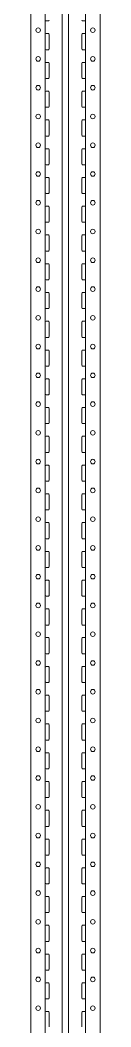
# Model space of a CAD drawing. Header units: millimetres. Extents: x -2347 to 642, y 366 to 7366.
# Drawn here: x 393 to 513, y 2116 to 3866 of the extents above; entities that cross this region are included whole.
import ezdxf

# ---------------------------------------------------------------- set-up
doc = ezdxf.new("R2010")
doc.units = ezdxf.units.MM
doc.layers.add('Рамы', color=7, linetype='Continuous', true_color=0x154889)

# ---------------------------------------------------------------- blocks, each defined once
blk = doc.blocks.new('*U9')
at = {"lineweight": 13, "ltscale": 100}
for p, q in [((-60, 0), (-60, 7000)), ((-35, 0), (-35, 7000)), ((-5.5, 7000), (-5.5, 0)), ((5, 7000), (5, 0)), ((35, 0), (35, 7000)), ((60, 0), (60, 7000))]:
    blk.add_line(p, q, dxfattribs=at)
at = {"lineweight": 13}
for p, q in [((-29.7, 3498.2), (-33.5, 3498.2)), ((29.8, 3498.2), (33.5, 3498.2)), ((-29.7, 3476.2), (-33.5, 3476.2)), ((-28.3, 3450), (-28.3, 3474.7)), ((28.3, 3450), (28.3, 3474.6)), ((33.5, 3476.2), (29.8, 3476.2)), ((-29.7, 3448.2), (-33.5, 3448.2)), ((-28.3, 3449.7), (-28.3, 3450)), ((28.3, 3449.7), (28.3, 3450)), ((29.8, 3448.2), (33.5, 3448.2)), ((-29.7, 3426.2), (-33.5, 3426.2)), ((-28.3, 3400), (-28.3, 3424.7)), ((28.3, 3400), (28.3, 3424.6)), ((33.5, 3426.2), (29.8, 3426.2)), ((-29.7, 3398.2), (-33.5, 3398.2)), ((-28.3, 3399.7), (-28.3, 3400)), ((28.3, 3399.7), (28.3, 3400)), ((29.8, 3398.2), (33.5, 3398.2)), ((-29.7, 3376.2), (-33.5, 3376.2)), ((-28.3, 3350), (-28.3, 3374.7)), ((28.3, 3350), (28.3, 3374.6)), ((33.5, 3376.2), (29.8, 3376.2)), ((-29.7, 3348.2), (-33.5, 3348.2)), ((-28.3, 3349.7), (-28.3, 3350)), ((28.3, 3349.7), (28.3, 3350)), ((29.8, 3348.2), (33.5, 3348.2)), ((-29.7, 3326.2), (-33.5, 3326.2)), ((33.5, 3326.2), (29.8, 3326.2)), ((-28.3, 3300), (-28.3, 3324.7)), ((28.3, 3300), (28.3, 3324.6)), ((-29.7, 3298.2), (-33.5, 3298.2)), ((-28.3, 3299.7), (-28.3, 3300)), ((28.3, 3299.7), (28.3, 3300)), ((29.8, 3298.2), (33.5, 3298.2)), ((-29.7, 3276.2), (-33.5, 3276.2)), ((-28.3, 3250), (-28.3, 3274.7)), ((28.3, 3250), (28.3, 3274.6)), ((33.5, 3276.2), (29.8, 3276.2)), ((-29.7, 3248.2), (-33.5, 3248.2)), ((-28.3, 3249.7), (-28.3, 3250)), ((28.3, 3249.7), (28.3, 3250)), ((29.8, 3248.2), (33.5, 3248.2)), ((-29.7, 3226.2), (-33.5, 3226.2)), ((-28.3, 3200), (-28.3, 3224.7)), ((28.3, 3200), (28.3, 3224.6)), ((33.5, 3226.2), (29.8, 3226.2)), ((-29.7, 3198.2), (-33.5, 3198.2)), ((-28.3, 3199.7), (-28.3, 3200)), ((28.3, 3199.7), (28.3, 3200)), ((29.8, 3198.2), (33.5, 3198.2)), ((-29.7, 3176.2), (-33.5, 3176.2)), ((-28.3, 3150), (-28.3, 3174.7)), ((28.3, 3150), (28.3, 3174.6)), ((33.5, 3176.2), (29.8, 3176.2)), ((-28.3, 3149.7), (-28.3, 3150)), ((28.3, 3149.7), (28.3, 3150)), ((-29.7, 3148.2), (-33.5, 3148.2)), ((29.8, 3148.2), (33.5, 3148.2)), ((-29.7, 3126.2), (-33.5, 3126.2)), ((-28.3, 3100), (-28.3, 3124.7)), ((28.3, 3100), (28.3, 3124.6)), ((33.5, 3126.2), (29.8, 3126.2)), ((-29.7, 3098.2), (-33.5, 3098.2)), ((-28.3, 3099.7), (-28.3, 3100)), ((28.3, 3099.7), (28.3, 3100)), ((29.8, 3098.2), (33.5, 3098.2)), ((-29.7, 3076.2), (-33.5, 3076.2)), ((-28.3, 3050), (-28.3, 3074.7)), ((28.3, 3050), (28.3, 3074.6)), ((33.5, 3076.2), (29.8, 3076.2)), ((-29.7, 3048.2), (-33.5, 3048.2)), ((-28.3, 3049.7), (-28.3, 3050)), ((28.3, 3049.7), (28.3, 3050)), ((29.8, 3048.2), (33.5, 3048.2)), ((-29.7, 3026.2), (-33.5, 3026.2)), ((-28.3, 3000), (-28.3, 3024.7)), ((28.3, 3000), (28.3, 3024.6)), ((33.5, 3026.2), (29.8, 3026.2)), ((-29.7, 2998.2), (-33.5, 2998.2)), ((-28.3, 2999.7), (-28.3, 3000)), ((28.3, 2999.7), (28.3, 3000)), ((29.8, 2998.2), (33.5, 2998.2)), ((-29.7, 2976.2), (-33.5, 2976.2)), ((33.5, 2976.2), (29.8, 2976.2)), ((-28.3, 2950), (-28.3, 2974.7)), ((28.3, 2950), (28.3, 2974.6)), ((-29.7, 2948.2), (-33.5, 2948.2)), ((-28.3, 2949.7), (-28.3, 2950)), ((28.3, 2949.7), (28.3, 2950)), ((29.8, 2948.2), (33.5, 2948.2)), ((-29.7, 2926.2), (-33.5, 2926.2)), ((-28.3, 2900), (-28.3, 2924.7)), ((28.3, 2900), (28.3, 2924.6)), ((33.5, 2926.2), (29.8, 2926.2)), ((-29.7, 2898.2), (-33.5, 2898.2)), ((-28.3, 2899.7), (-28.3, 2900)), ((28.3, 2899.7), (28.3, 2900)), ((29.8, 2898.2), (33.5, 2898.2)), ((-29.7, 2876.2), (-33.5, 2876.2)), ((-28.3, 2850), (-28.3, 2874.7)), ((28.3, 2850), (28.3, 2874.6)), ((33.5, 2876.2), (29.8, 2876.2)), ((-29.7, 2848.2), (-33.5, 2848.2)), ((-28.3, 2849.7), (-28.3, 2850)), ((28.3, 2849.7), (28.3, 2850)), ((29.8, 2848.2), (33.5, 2848.2)), ((-29.7, 2826.2), (-33.5, 2826.2)), ((-28.3, 2800), (-28.3, 2824.7)), ((28.3, 2800), (28.3, 2824.6)), ((33.5, 2826.2), (29.8, 2826.2)), ((-28.3, 2799.7), (-28.3, 2800)), ((28.3, 2799.7), (28.3, 2800)), ((-29.7, 2798.2), (-33.5, 2798.2)), ((29.8, 2798.2), (33.5, 2798.2)), ((-29.7, 2776.2), (-33.5, 2776.2)), ((-28.3, 2750), (-28.3, 2774.7)), ((28.3, 2750), (28.3, 2774.6)), ((33.5, 2776.2), (29.8, 2776.2)), ((-29.7, 2748.2), (-33.5, 2748.2)), ((-28.3, 2749.7), (-28.3, 2750)), ((28.3, 2749.7), (28.3, 2750)), ((29.8, 2748.2), (33.5, 2748.2)), ((-29.7, 2726.2), (-33.5, 2726.2)), ((-28.3, 2700), (-28.3, 2724.7)), ((28.3, 2700), (28.3, 2724.6)), ((33.5, 2726.2), (29.8, 2726.2)), ((-29.7, 2698.2), (-33.5, 2698.2)), ((-28.3, 2699.7), (-28.3, 2700)), ((28.3, 2699.7), (28.3, 2700)), ((29.8, 2698.2), (33.5, 2698.2)), ((-29.7, 2676.2), (-33.5, 2676.2)), ((-28.3, 2650), (-28.3, 2674.7)), ((28.3, 2650), (28.3, 2674.6)), ((33.5, 2676.2), (29.8, 2676.2)), ((-29.7, 2648.2), (-33.5, 2648.2)), ((-28.3, 2649.7), (-28.3, 2650)), ((28.3, 2649.7), (28.3, 2650)), ((29.8, 2648.2), (33.5, 2648.2)), ((-29.7, 2626.2), (-33.5, 2626.2)), ((33.5, 2626.2), (29.8, 2626.2)), ((-28.3, 2600), (-28.3, 2624.7)), ((28.3, 2600), (28.3, 2624.6)), ((-29.7, 2598.2), (-33.5, 2598.2)), ((-28.3, 2599.7), (-28.3, 2600)), ((28.3, 2599.7), (28.3, 2600)), ((29.8, 2598.2), (33.5, 2598.2)), ((-29.7, 2576.2), (-33.5, 2576.2)), ((-28.3, 2550), (-28.3, 2574.7)), ((28.3, 2550), (28.3, 2574.6)), ((33.5, 2576.2), (29.8, 2576.2)), ((-29.7, 2548.2), (-33.5, 2548.2)), ((-28.3, 2549.7), (-28.3, 2550)), ((28.3, 2549.7), (28.3, 2550)), ((29.8, 2548.2), (33.5, 2548.2)), ((-29.7, 2526.2), (-33.5, 2526.2)), ((-28.3, 2500), (-28.3, 2524.7)), ((28.3, 2500), (28.3, 2524.6)), ((33.5, 2526.2), (29.8, 2526.2)), ((-29.7, 2498.2), (-33.5, 2498.2)), ((-28.3, 2499.7), (-28.3, 2500)), ((28.3, 2499.7), (28.3, 2500)), ((29.8, 2498.2), (33.5, 2498.2)), ((-29.7, 2476.2), (-33.5, 2476.2)), ((-28.3, 2450), (-28.3, 2474.7)), ((28.3, 2450), (28.3, 2474.6)), ((33.5, 2476.2), (29.8, 2476.2)), ((-28.3, 2449.7), (-28.3, 2450)), ((28.3, 2449.7), (28.3, 2450)), ((-29.7, 2448.2), (-33.5, 2448.2)), ((29.8, 2448.2), (33.5, 2448.2)), ((-29.7, 2426.2), (-33.5, 2426.2)), ((-28.3, 2400), (-28.3, 2424.7)), ((28.3, 2400), (28.3, 2424.6)), ((33.5, 2426.2), (29.8, 2426.2)), ((-29.7, 2398.2), (-33.5, 2398.2)), ((-28.3, 2399.7), (-28.3, 2400)), ((28.3, 2399.7), (28.3, 2400)), ((29.8, 2398.2), (33.5, 2398.2)), ((-29.7, 2376.2), (-33.5, 2376.2)), ((-28.3, 2350), (-28.3, 2374.7)), ((28.3, 2350), (28.3, 2374.6)), ((33.5, 2376.2), (29.8, 2376.2)), ((-29.7, 2348.2), (-33.5, 2348.2)), ((-28.3, 2349.7), (-28.3, 2350)), ((28.3, 2349.7), (28.3, 2350)), ((29.8, 2348.2), (33.5, 2348.2)), ((-29.7, 2326.2), (-33.5, 2326.2)), ((-28.3, 2300), (-28.3, 2324.7)), ((28.3, 2300), (28.3, 2324.6)), ((33.5, 2326.2), (29.8, 2326.2)), ((-29.7, 2298.2), (-33.5, 2298.2)), ((-28.3, 2299.7), (-28.3, 2300)), ((28.3, 2299.7), (28.3, 2300)), ((29.8, 2298.2), (33.5, 2298.2)), ((-29.7, 2276.2), (-33.5, 2276.2)), ((33.5, 2276.2), (29.8, 2276.2)), ((-28.3, 2250), (-28.3, 2274.7)), ((28.3, 2250), (28.3, 2274.6)), ((-29.7, 2248.2), (-33.5, 2248.2)), ((-28.3, 2249.7), (-28.3, 2250)), ((28.3, 2249.7), (28.3, 2250)), ((29.8, 2248.2), (33.5, 2248.2)), ((-29.7, 2226.2), (-33.5, 2226.2)), ((-28.3, 2200), (-28.3, 2224.7)), ((28.3, 2200), (28.3, 2224.6)), ((33.5, 2226.2), (29.8, 2226.2)), ((-29.7, 2198.2), (-33.5, 2198.2)), ((-28.3, 2199.7), (-28.3, 2200)), ((28.3, 2199.7), (28.3, 2200)), ((29.8, 2198.2), (33.5, 2198.2)), ((-29.7, 2176.2), (-33.5, 2176.2)), ((-28.3, 2150), (-28.3, 2174.7)), ((28.3, 2150), (28.3, 2174.6)), ((33.5, 2176.2), (29.8, 2176.2)), ((-29.7, 2148.2), (-33.5, 2148.2)), ((-28.3, 2149.7), (-28.3, 2150)), ((28.3, 2149.7), (28.3, 2150)), ((29.8, 2148.2), (33.5, 2148.2)), ((-29.7, 2126.2), (-33.5, 2126.2)), ((-28.3, 2100), (-28.3, 2124.7)), ((28.3, 2100), (28.3, 2124.6)), ((33.5, 2126.2), (29.8, 2126.2)), ((-28.3, 2099.7), (-28.3, 2100)), ((28.3, 2099.7), (28.3, 2100)), ((-29.7, 2098.2), (-33.5, 2098.2)), ((29.8, 2098.2), (33.5, 2098.2)), ((-29.7, 2076.2), (-33.5, 2076.2)), ((-28.3, 2050), (-28.3, 2074.7)), ((28.3, 2050), (28.3, 2074.6)), ((33.5, 2076.2), (29.8, 2076.2)), ((-29.7, 2048.2), (-33.5, 2048.2)), ((-28.3, 2049.7), (-28.3, 2050)), ((28.3, 2049.7), (28.3, 2050)), ((29.8, 2048.2), (33.5, 2048.2)), ((-29.7, 2026.2), (-33.5, 2026.2)), ((-28.3, 2000), (-28.3, 2024.7)), ((28.3, 2000), (28.3, 2024.6)), ((33.5, 2026.2), (29.8, 2026.2)), ((-29.7, 1998.2), (-33.5, 1998.2)), ((-28.3, 1999.7), (-28.3, 2000)), ((28.3, 1999.7), (28.3, 2000)), ((29.8, 1998.2), (33.5, 1998.2)), ((-29.7, 1976.2), (-33.5, 1976.2)), ((-28.3, 1950), (-28.3, 1974.7)), ((28.3, 1950), (28.3, 1974.6)), ((33.5, 1976.2), (29.8, 1976.2)), ((-29.7, 1948.2), (-33.5, 1948.2)), ((-28.3, 1949.7), (-28.3, 1950)), ((28.3, 1949.7), (28.3, 1950)), ((29.8, 1948.2), (33.5, 1948.2)), ((-29.7, 1926.2), (-33.5, 1926.2)), ((33.5, 1926.2), (29.8, 1926.2)), ((-28.3, 1900), (-28.3, 1924.7)), ((28.3, 1900), (28.3, 1924.6)), ((-29.7, 1898.2), (-33.5, 1898.2)), ((-28.3, 1899.7), (-28.3, 1900)), ((28.3, 1899.7), (28.3, 1900)), ((29.8, 1898.2), (33.5, 1898.2)), ((-29.7, 1876.2), (-33.5, 1876.2)), ((-28.3, 1850), (-28.3, 1874.7)), ((28.3, 1850), (28.3, 1874.6)), ((33.5, 1876.2), (29.8, 1876.2)), ((-29.7, 1848.2), (-33.5, 1848.2)), ((-28.3, 1849.7), (-28.3, 1850)), ((28.3, 1849.7), (28.3, 1850)), ((29.8, 1848.2), (33.5, 1848.2)), ((-29.7, 1826.2), (-33.5, 1826.2)), ((-28.3, 1800), (-28.3, 1824.7)), ((28.3, 1800), (28.3, 1824.6)), ((33.5, 1826.2), (29.8, 1826.2)), ((-29.7, 1798.2), (-33.5, 1798.2)), ((-28.3, 1799.7), (-28.3, 1800)), ((28.3, 1799.7), (28.3, 1800)), ((29.8, 1798.2), (33.5, 1798.2)), ((-29.7, 1776.2), (-33.5, 1776.2)), ((-28.3, 1750), (-28.3, 1774.7)), ((28.3, 1750), (28.3, 1774.6)), ((33.5, 1776.2), (29.8, 1776.2)), ((-28.3, 1749.7), (-28.3, 1750)), ((28.3, 1749.7), (28.3, 1750))]:
    blk.add_line(p, q, dxfattribs=at)
for centre, major_axis, start_param, end_param in [((-47.5, 3482.2), (4, 0), -0.000077, 6.283108), ((-33.5, 3499.7), (-1.06, 1.06), 0.785398, 2.356194), ((-29.7, 3499.7), (1.06, 1.06), 3.926991, 5.497787), ((29.8, 3499.7), (-1.06, 1.06), 0.785398, 2.356194), ((33.5, 3499.7), (1.06, 1.06), 3.926991, 5.497787), ((47.5, 3482.2), (4, 0), -0.000077, 6.283108), ((-33.5, 3474.7), (1.06, 1.06), 0.785398, 2.356194), ((-29.7, 3474.7), (-1.06, 1.06), 3.926991, 5.497787), ((29.8, 3474.7), (1.06, 1.06), 0.785398, 2.356194), ((33.5, 3474.7), (-1.06, 1.06), 3.926991, 5.497787), ((-33.5, 3449.7), (-1.06, 1.06), 0.785398, 2.356194), ((-29.7, 3449.7), (1.06, 1.06), 3.926991, 5.497787), ((29.8, 3449.7), (-1.06, 1.06), 0.785398, 2.356194), ((33.5, 3449.7), (1.06, 1.06), 3.926991, 5.497787), ((-47.5, 3432.2), (4, 0), -0.000077, 6.283108), ((47.5, 3432.2), (4, 0), -0.000077, 6.283108), ((-33.5, 3424.7), (1.06, 1.06), 0.785398, 2.356194), ((-29.7, 3424.7), (-1.06, 1.06), 3.926991, 5.497787), ((29.8, 3424.7), (1.06, 1.06), 0.785398, 2.356194), ((33.5, 3424.7), (-1.06, 1.06), 3.926991, 5.497787), ((-33.5, 3399.7), (-1.06, 1.06), 0.785398, 2.356194), ((-29.7, 3399.7), (1.06, 1.06), 3.926991, 5.497787), ((29.8, 3399.7), (-1.06, 1.06), 0.785398, 2.356194), ((33.5, 3399.7), (1.06, 1.06), 3.926991, 5.497787), ((-47.5, 3382.2), (4, 0), -0.000077, 6.283108), ((47.5, 3382.2), (4, 0), -0.000077, 6.283108), ((-33.5, 3374.7), (1.06, 1.06), 0.785398, 2.356194), ((-29.7, 3374.7), (-1.06, 1.06), 3.926991, 5.497787), ((29.8, 3374.7), (1.06, 1.06), 0.785398, 2.356194), ((33.5, 3374.7), (-1.06, 1.06), 3.926991, 5.497787), ((-33.5, 3349.7), (-1.06, 1.06), 0.785398, 2.356194), ((-29.7, 3349.7), (1.06, 1.06), 3.926991, 5.497787), ((29.8, 3349.7), (-1.06, 1.06), 0.785398, 2.356194), ((33.5, 3349.7), (1.06, 1.06), 3.926991, 5.497787), ((-47.5, 3332.2), (4, 0), -0.000077, 6.283108), ((-33.5, 3324.7), (1.06, 1.06), 0.785398, 2.356194), ((-29.7, 3324.7), (-1.06, 1.06), 3.926991, 5.497787), ((29.8, 3324.7), (1.06, 1.06), 0.785398, 2.356194), ((33.5, 3324.7), (-1.06, 1.06), 3.926991, 5.497787), ((47.5, 3332.2), (4, 0), -0.000077, 6.283108), ((-33.5, 3299.7), (-1.06, 1.06), 0.785398, 2.356194), ((-29.7, 3299.7), (1.06, 1.06), 3.926991, 5.497787), ((29.8, 3299.7), (-1.06, 1.06), 0.785398, 2.356194), ((33.5, 3299.7), (1.06, 1.06), 3.926991, 5.497787), ((-47.5, 3282.2), (4, 0), -0.000077, 6.283108), ((-33.5, 3274.7), (1.06, 1.06), 0.785398, 2.356194), ((-29.7, 3274.7), (-1.06, 1.06), 3.926991, 5.497787), ((29.8, 3274.7), (1.06, 1.06), 0.785398, 2.356194), ((33.5, 3274.7), (-1.06, 1.06), 3.926991, 5.497787), ((47.5, 3282.2), (4, 0), -0.000077, 6.283108), ((-33.5, 3249.7), (-1.06, 1.06), 0.785398, 2.356194), ((-29.7, 3249.7), (1.06, 1.06), 3.926991, 5.497787), ((29.8, 3249.7), (-1.06, 1.06), 0.785398, 2.356194), ((33.5, 3249.7), (1.06, 1.06), 3.926991, 5.497787), ((-47.5, 3232.2), (4, 0), -0.000077, 6.283108), ((-33.5, 3224.7), (1.06, 1.06), 0.785398, 2.356194), ((-29.7, 3224.7), (-1.06, 1.06), 3.926991, 5.497787), ((29.8, 3224.7), (1.06, 1.06), 0.785398, 2.356194), ((33.5, 3224.7), (-1.06, 1.06), 3.926991, 5.497787), ((47.5, 3232.2), (4, 0), -0.000077, 6.283108), ((-47.5, 3182.2), (4, 0), -0.000077, 6.283108), ((-33.5, 3199.7), (-1.06, 1.06), 0.785398, 2.356194), ((-29.7, 3199.7), (1.06, 1.06), 3.926991, 5.497787), ((29.8, 3199.7), (-1.06, 1.06), 0.785398, 2.356194), ((33.5, 3199.7), (1.06, 1.06), 3.926991, 5.497787), ((47.5, 3182.2), (4, 0), -0.000077, 6.283108), ((-33.5, 3174.7), (1.06, 1.06), 0.785398, 2.356194), ((-29.7, 3174.7), (-1.06, 1.06), 3.926991, 5.497787), ((29.8, 3174.7), (1.06, 1.06), 0.785398, 2.356194), ((33.5, 3174.7), (-1.06, 1.06), 3.926991, 5.497787), ((-47.5, 3132.2), (4, 0), -0.000077, 6.283108), ((-33.5, 3149.7), (-1.06, 1.06), 0.785398, 2.356194), ((-29.7, 3149.7), (1.06, 1.06), 3.926991, 5.497787), ((29.8, 3149.7), (-1.06, 1.06), 0.785398, 2.356194), ((33.5, 3149.7), (1.06, 1.06), 3.926991, 5.497787), ((47.5, 3132.2), (4, 0), -0.000077, 6.283108), ((-33.5, 3124.7), (1.06, 1.06), 0.785398, 2.356194), ((-29.7, 3124.7), (-1.06, 1.06), 3.926991, 5.497787), ((29.8, 3124.7), (1.06, 1.06), 0.785398, 2.356194), ((33.5, 3124.7), (-1.06, 1.06), 3.926991, 5.497787), ((-33.5, 3099.7), (-1.06, 1.06), 0.785398, 2.356194), ((-29.7, 3099.7), (1.06, 1.06), 3.926991, 5.497787), ((29.8, 3099.7), (-1.06, 1.06), 0.785398, 2.356194), ((33.5, 3099.7), (1.06, 1.06), 3.926991, 5.497787), ((-47.5, 3082.2), (4, 0), -0.000077, 6.283108), ((47.5, 3082.2), (4, 0), -0.000077, 6.283108), ((-33.5, 3074.7), (1.06, 1.06), 0.785398, 2.356194), ((-29.7, 3074.7), (-1.06, 1.06), 3.926991, 5.497787), ((29.8, 3074.7), (1.06, 1.06), 0.785398, 2.356194), ((33.5, 3074.7), (-1.06, 1.06), 3.926991, 5.497787), ((-33.5, 3049.7), (-1.06, 1.06), 0.785398, 2.356194), ((-29.7, 3049.7), (1.06, 1.06), 3.926991, 5.497787), ((29.8, 3049.7), (-1.06, 1.06), 0.785398, 2.356194), ((33.5, 3049.7), (1.06, 1.06), 3.926991, 5.497787), ((-47.5, 3032.2), (4, 0), -0.000077, 6.283108), ((47.5, 3032.2), (4, 0), -0.000077, 6.283108), ((-33.5, 3024.7), (1.06, 1.06), 0.785398, 2.356194), ((-29.7, 3024.7), (-1.06, 1.06), 3.926991, 5.497787), ((29.8, 3024.7), (1.06, 1.06), 0.785398, 2.356194), ((33.5, 3024.7), (-1.06, 1.06), 3.926991, 5.497787), ((-33.5, 2999.7), (-1.06, 1.06), 0.785398, 2.356194), ((-29.7, 2999.7), (1.06, 1.06), 3.926991, 5.497787), ((29.8, 2999.7), (-1.06, 1.06), 0.785398, 2.356194), ((33.5, 2999.7), (1.06, 1.06), 3.926991, 5.497787), ((-47.5, 2982.2), (4, 0), -0.000077, 6.283108), ((-33.5, 2974.7), (1.06, 1.06), 0.785398, 2.356194), ((-29.7, 2974.7), (-1.06, 1.06), 3.926991, 5.497787), ((29.8, 2974.7), (1.06, 1.06), 0.785398, 2.356194), ((33.5, 2974.7), (-1.06, 1.06), 3.926991, 5.497787), ((47.5, 2982.2), (4, 0), -0.000077, 6.283108), ((-33.5, 2949.7), (-1.06, 1.06), 0.785398, 2.356194), ((-29.7, 2949.7), (1.06, 1.06), 3.926991, 5.497787), ((29.8, 2949.7), (-1.06, 1.06), 0.785398, 2.356194), ((33.5, 2949.7), (1.06, 1.06), 3.926991, 5.497787), ((-47.5, 2932.2), (4, 0), -0.000077, 6.283108), ((-33.5, 2924.7), (1.06, 1.06), 0.785398, 2.356194), ((-29.7, 2924.7), (-1.06, 1.06), 3.926991, 5.497787), ((29.8, 2924.7), (1.06, 1.06), 0.785398, 2.356194), ((33.5, 2924.7), (-1.06, 1.06), 3.926991, 5.497787), ((47.5, 2932.2), (4, 0), -0.000077, 6.283108), ((-33.5, 2899.7), (-1.06, 1.06), 0.785398, 2.356194), ((-29.7, 2899.7), (1.06, 1.06), 3.926991, 5.497787), ((29.8, 2899.7), (-1.06, 1.06), 0.785398, 2.356194), ((33.5, 2899.7), (1.06, 1.06), 3.926991, 5.497787), ((-47.5, 2882.2), (4, 0), -0.000077, 6.283108), ((-33.5, 2874.7), (1.06, 1.06), 0.785398, 2.356194), ((-29.7, 2874.7), (-1.06, 1.06), 3.926991, 5.497787), ((29.8, 2874.7), (1.06, 1.06), 0.785398, 2.356194), ((33.5, 2874.7), (-1.06, 1.06), 3.926991, 5.497787), ((47.5, 2882.2), (4, 0), -0.000077, 6.283108), ((-47.5, 2832.2), (4, 0), -0.000077, 6.283108), ((-33.5, 2849.7), (-1.06, 1.06), 0.785398, 2.356194), ((-29.7, 2849.7), (1.06, 1.06), 3.926991, 5.497787), ((29.8, 2849.7), (-1.06, 1.06), 0.785398, 2.356194), ((33.5, 2849.7), (1.06, 1.06), 3.926991, 5.497787), ((47.5, 2832.2), (4, 0), -0.000077, 6.283108), ((-33.5, 2824.7), (1.06, 1.06), 0.785398, 2.356194), ((-29.7, 2824.7), (-1.06, 1.06), 3.926991, 5.497787), ((29.8, 2824.7), (1.06, 1.06), 0.785398, 2.356194), ((33.5, 2824.7), (-1.06, 1.06), 3.926991, 5.497787), ((-47.5, 2782.2), (4, 0), -0.000077, 6.283108), ((-33.5, 2799.7), (-1.06, 1.06), 0.785398, 2.356194), ((-29.7, 2799.7), (1.06, 1.06), 3.926991, 5.497787), ((29.8, 2799.7), (-1.06, 1.06), 0.785398, 2.356194), ((33.5, 2799.7), (1.06, 1.06), 3.926991, 5.497787), ((47.5, 2782.2), (4, 0), -0.000077, 6.283108), ((-33.5, 2774.7), (1.06, 1.06), 0.785398, 2.356194), ((-29.7, 2774.7), (-1.06, 1.06), 3.926991, 5.497787), ((29.8, 2774.7), (1.06, 1.06), 0.785398, 2.356194), ((33.5, 2774.7), (-1.06, 1.06), 3.926991, 5.497787), ((-33.5, 2749.7), (-1.06, 1.06), 0.785398, 2.356194), ((-29.7, 2749.7), (1.06, 1.06), 3.926991, 5.497787), ((29.8, 2749.7), (-1.06, 1.06), 0.785398, 2.356194), ((33.5, 2749.7), (1.06, 1.06), 3.926991, 5.497787), ((-47.5, 2732.2), (4, 0), -0.000077, 6.283108), ((47.5, 2732.2), (4, 0), -0.000077, 6.283108), ((-33.5, 2724.7), (1.06, 1.06), 0.785398, 2.356194), ((-29.7, 2724.7), (-1.06, 1.06), 3.926991, 5.497787), ((29.8, 2724.7), (1.06, 1.06), 0.785398, 2.356194), ((33.5, 2724.7), (-1.06, 1.06), 3.926991, 5.497787), ((-33.5, 2699.7), (-1.06, 1.06), 0.785398, 2.356194), ((-29.7, 2699.7), (1.06, 1.06), 3.926991, 5.497787), ((29.8, 2699.7), (-1.06, 1.06), 0.785398, 2.356194), ((33.5, 2699.7), (1.06, 1.06), 3.926991, 5.497787), ((-47.5, 2682.2), (4, 0), -0.000077, 6.283108), ((47.5, 2682.2), (4, 0), -0.000077, 6.283108), ((-33.5, 2674.7), (1.06, 1.06), 0.785398, 2.356194), ((-29.7, 2674.7), (-1.06, 1.06), 3.926991, 5.497787), ((29.8, 2674.7), (1.06, 1.06), 0.785398, 2.356194), ((33.5, 2674.7), (-1.06, 1.06), 3.926991, 5.497787), ((-33.5, 2649.7), (-1.06, 1.06), 0.785398, 2.356194), ((-29.7, 2649.7), (1.06, 1.06), 3.926991, 5.497787), ((29.8, 2649.7), (-1.06, 1.06), 0.785398, 2.356194), ((33.5, 2649.7), (1.06, 1.06), 3.926991, 5.497787), ((-47.5, 2632.2), (4, 0), -0.000077, 6.283108), ((-33.5, 2624.7), (1.06, 1.06), 0.785398, 2.356194), ((-29.7, 2624.7), (-1.06, 1.06), 3.926991, 5.497787), ((29.8, 2624.7), (1.06, 1.06), 0.785398, 2.356194), ((33.5, 2624.7), (-1.06, 1.06), 3.926991, 5.497787), ((47.5, 2632.2), (4, 0), -0.000077, 6.283108), ((-33.5, 2599.7), (-1.06, 1.06), 0.785398, 2.356194), ((-29.7, 2599.7), (1.06, 1.06), 3.926991, 5.497787), ((29.8, 2599.7), (-1.06, 1.06), 0.785398, 2.356194), ((33.5, 2599.7), (1.06, 1.06), 3.926991, 5.497787), ((-47.5, 2582.2), (4, 0), -0.000077, 6.283108), ((-33.5, 2574.7), (1.06, 1.06), 0.785398, 2.356194), ((-29.7, 2574.7), (-1.06, 1.06), 3.926991, 5.497787), ((29.8, 2574.7), (1.06, 1.06), 0.785398, 2.356194), ((33.5, 2574.7), (-1.06, 1.06), 3.926991, 5.497787), ((47.5, 2582.2), (4, 0), -0.000077, 6.283108), ((-33.5, 2549.7), (-1.06, 1.06), 0.785398, 2.356194), ((-29.7, 2549.7), (1.06, 1.06), 3.926991, 5.497787), ((29.8, 2549.7), (-1.06, 1.06), 0.785398, 2.356194), ((33.5, 2549.7), (1.06, 1.06), 3.926991, 5.497787), ((-47.5, 2532.2), (4, 0), -0.000077, 6.283108), ((-33.5, 2524.7), (1.06, 1.06), 0.785398, 2.356194), ((-29.7, 2524.7), (-1.06, 1.06), 3.926991, 5.497787), ((29.8, 2524.7), (1.06, 1.06), 0.785398, 2.356194), ((33.5, 2524.7), (-1.06, 1.06), 3.926991, 5.497787), ((47.5, 2532.2), (4, 0), -0.000077, 6.283108), ((-47.5, 2482.2), (4, 0), -0.000077, 6.283108), ((-33.5, 2499.7), (-1.06, 1.06), 0.785398, 2.356194), ((-29.7, 2499.7), (1.06, 1.06), 3.926991, 5.497787), ((29.8, 2499.7), (-1.06, 1.06), 0.785398, 2.356194), ((33.5, 2499.7), (1.06, 1.06), 3.926991, 5.497787), ((47.5, 2482.2), (4, 0), -0.000077, 6.283108), ((-33.5, 2474.7), (1.06, 1.06), 0.785398, 2.356194), ((-29.7, 2474.7), (-1.06, 1.06), 3.926991, 5.497787), ((29.8, 2474.7), (1.06, 1.06), 0.785398, 2.356194), ((33.5, 2474.7), (-1.06, 1.06), 3.926991, 5.497787), ((-47.5, 2432.2), (4, 0), -0.000077, 6.283108), ((-33.5, 2449.7), (-1.06, 1.06), 0.785398, 2.356194), ((-29.7, 2449.7), (1.06, 1.06), 3.926991, 5.497787), ((29.8, 2449.7), (-1.06, 1.06), 0.785398, 2.356194), ((33.5, 2449.7), (1.06, 1.06), 3.926991, 5.497787), ((47.5, 2432.2), (4, 0), -0.000077, 6.283108), ((-33.5, 2424.7), (1.06, 1.06), 0.785398, 2.356194), ((-29.7, 2424.7), (-1.06, 1.06), 3.926991, 5.497787), ((29.8, 2424.7), (1.06, 1.06), 0.785398, 2.356194), ((33.5, 2424.7), (-1.06, 1.06), 3.926991, 5.497787), ((-33.5, 2399.7), (-1.06, 1.06), 0.785398, 2.356194), ((-29.7, 2399.7), (1.06, 1.06), 3.926991, 5.497787), ((29.8, 2399.7), (-1.06, 1.06), 0.785398, 2.356194), ((33.5, 2399.7), (1.06, 1.06), 3.926991, 5.497787), ((-47.5, 2382.2), (4, 0), -0.000077, 6.283108), ((47.5, 2382.2), (4, 0), -0.000077, 6.283108), ((-33.5, 2374.7), (1.06, 1.06), 0.785398, 2.356194), ((-29.7, 2374.7), (-1.06, 1.06), 3.926991, 5.497787), ((29.8, 2374.7), (1.06, 1.06), 0.785398, 2.356194), ((33.5, 2374.7), (-1.06, 1.06), 3.926991, 5.497787), ((-33.5, 2349.7), (-1.06, 1.06), 0.785398, 2.356194), ((-29.7, 2349.7), (1.06, 1.06), 3.926991, 5.497787), ((29.8, 2349.7), (-1.06, 1.06), 0.785398, 2.356194), ((33.5, 2349.7), (1.06, 1.06), 3.926991, 5.497787), ((-47.5, 2332.2), (4, 0), -0.000077, 6.283108), ((47.5, 2332.2), (4, 0), -0.000077, 6.283108), ((-33.5, 2324.7), (1.06, 1.06), 0.785398, 2.356194), ((-29.7, 2324.7), (-1.06, 1.06), 3.926991, 5.497787), ((29.8, 2324.7), (1.06, 1.06), 0.785398, 2.356194), ((33.5, 2324.7), (-1.06, 1.06), 3.926991, 5.497787), ((-33.5, 2299.7), (-1.06, 1.06), 0.785398, 2.356194), ((-29.7, 2299.7), (1.06, 1.06), 3.926991, 5.497787), ((29.8, 2299.7), (-1.06, 1.06), 0.785398, 2.356194), ((33.5, 2299.7), (1.06, 1.06), 3.926991, 5.497787), ((-47.5, 2282.2), (4, 0), -0.000077, 6.283108), ((-33.5, 2274.7), (1.06, 1.06), 0.785398, 2.356194), ((-29.7, 2274.7), (-1.06, 1.06), 3.926991, 5.497787), ((29.8, 2274.7), (1.06, 1.06), 0.785398, 2.356194), ((33.5, 2274.7), (-1.06, 1.06), 3.926991, 5.497787), ((47.5, 2282.2), (4, 0), -0.000077, 6.283108), ((-33.5, 2249.7), (-1.06, 1.06), 0.785398, 2.356194), ((-29.7, 2249.7), (1.06, 1.06), 3.926991, 5.497787), ((29.8, 2249.7), (-1.06, 1.06), 0.785398, 2.356194), ((33.5, 2249.7), (1.06, 1.06), 3.926991, 5.497787), ((-47.5, 2232.2), (4, 0), -0.000077, 6.283108), ((-33.5, 2224.7), (1.06, 1.06), 0.785398, 2.356194), ((-29.7, 2224.7), (-1.06, 1.06), 3.926991, 5.497787), ((29.8, 2224.7), (1.06, 1.06), 0.785398, 2.356194), ((33.5, 2224.7), (-1.06, 1.06), 3.926991, 5.497787), ((47.5, 2232.2), (4, 0), -0.000077, 6.283108), ((-33.5, 2199.7), (-1.06, 1.06), 0.785398, 2.356194), ((-29.7, 2199.7), (1.06, 1.06), 3.926991, 5.497787), ((29.8, 2199.7), (-1.06, 1.06), 0.785398, 2.356194), ((33.5, 2199.7), (1.06, 1.06), 3.926991, 5.497787), ((-47.5, 2182.2), (4, 0), -0.000077, 6.283108), ((-33.5, 2174.7), (1.06, 1.06), 0.785398, 2.356194), ((-29.7, 2174.7), (-1.06, 1.06), 3.926991, 5.497787), ((29.8, 2174.7), (1.06, 1.06), 0.785398, 2.356194), ((33.5, 2174.7), (-1.06, 1.06), 3.926991, 5.497787), ((47.5, 2182.2), (4, 0), -0.000077, 6.283108), ((-47.5, 2132.2), (4, 0), -0.000077, 6.283108), ((-33.5, 2149.7), (-1.06, 1.06), 0.785398, 2.356194), ((-29.7, 2149.7), (1.06, 1.06), 3.926991, 5.497787), ((29.8, 2149.7), (-1.06, 1.06), 0.785398, 2.356194), ((33.5, 2149.7), (1.06, 1.06), 3.926991, 5.497787), ((47.5, 2132.2), (4, 0), -0.000077, 6.283108), ((-33.5, 2124.7), (1.06, 1.06), 0.785398, 2.356194), ((-29.7, 2124.7), (-1.06, 1.06), 3.926991, 5.497787), ((29.8, 2124.7), (1.06, 1.06), 0.785398, 2.356194), ((33.5, 2124.7), (-1.06, 1.06), 3.926991, 5.497787), ((-47.5, 2082.2), (4, 0), -0.000077, 6.283108), ((-33.5, 2099.7), (-1.06, 1.06), 0.785398, 2.356194), ((-29.7, 2099.7), (1.06, 1.06), 3.926991, 5.497787), ((29.8, 2099.7), (-1.06, 1.06), 0.785398, 2.356194), ((33.5, 2099.7), (1.06, 1.06), 3.926991, 5.497787), ((47.5, 2082.2), (4, 0), -0.000077, 6.283108), ((-33.5, 2074.7), (1.06, 1.06), 0.785398, 2.356194), ((-29.7, 2074.7), (-1.06, 1.06), 3.926991, 5.497787), ((29.8, 2074.7), (1.06, 1.06), 0.785398, 2.356194), ((33.5, 2074.7), (-1.06, 1.06), 3.926991, 5.497787), ((-33.5, 2049.7), (-1.06, 1.06), 0.785398, 2.356194), ((-29.7, 2049.7), (1.06, 1.06), 3.926991, 5.497787), ((29.8, 2049.7), (-1.06, 1.06), 0.785398, 2.356194), ((33.5, 2049.7), (1.06, 1.06), 3.926991, 5.497787), ((-47.5, 2032.2), (4, 0), -0.000077, 6.283108), ((47.5, 2032.2), (4, 0), -0.000077, 6.283108), ((-33.5, 2024.7), (1.06, 1.06), 0.785398, 2.356194), ((-29.7, 2024.7), (-1.06, 1.06), 3.926991, 5.497787), ((29.8, 2024.7), (1.06, 1.06), 0.785398, 2.356194), ((33.5, 2024.7), (-1.06, 1.06), 3.926991, 5.497787), ((-33.5, 1999.7), (-1.06, 1.06), 0.785398, 2.356194), ((-29.7, 1999.7), (1.06, 1.06), 3.926991, 5.497787), ((29.8, 1999.7), (-1.06, 1.06), 0.785398, 2.356194), ((33.5, 1999.7), (1.06, 1.06), 3.926991, 5.497787), ((-47.5, 1982.2), (4, 0), -0.000077, 6.283108), ((47.5, 1982.2), (4, 0), -0.000077, 6.283108), ((-33.5, 1974.7), (1.06, 1.06), 0.785398, 2.356194), ((-29.7, 1974.7), (-1.06, 1.06), 3.926991, 5.497787), ((29.8, 1974.7), (1.06, 1.06), 0.785398, 2.356194), ((33.5, 1974.7), (-1.06, 1.06), 3.926991, 5.497787), ((-33.5, 1949.7), (-1.06, 1.06), 0.785398, 2.356194), ((-29.7, 1949.7), (1.06, 1.06), 3.926991, 5.497787), ((29.8, 1949.7), (-1.06, 1.06), 0.785398, 2.356194), ((33.5, 1949.7), (1.06, 1.06), 3.926991, 5.497787), ((-47.5, 1932.2), (4, 0), -0.000077, 6.283108), ((-33.5, 1924.7), (1.06, 1.06), 0.785398, 2.356194), ((-29.7, 1924.7), (-1.06, 1.06), 3.926991, 5.497787), ((29.8, 1924.7), (1.06, 1.06), 0.785398, 2.356194), ((33.5, 1924.7), (-1.06, 1.06), 3.926991, 5.497787), ((47.5, 1932.2), (4, 0), -0.000077, 6.283108), ((-33.5, 1899.7), (-1.06, 1.06), 0.785398, 2.356194), ((-29.7, 1899.7), (1.06, 1.06), 3.926991, 5.497787), ((29.8, 1899.7), (-1.06, 1.06), 0.785398, 2.356194), ((33.5, 1899.7), (1.06, 1.06), 3.926991, 5.497787), ((-47.5, 1882.2), (4, 0), -0.000077, 6.283108), ((-33.5, 1874.7), (1.06, 1.06), 0.785398, 2.356194), ((-29.7, 1874.7), (-1.06, 1.06), 3.926991, 5.497787), ((29.8, 1874.7), (1.06, 1.06), 0.785398, 2.356194), ((33.5, 1874.7), (-1.06, 1.06), 3.926991, 5.497787), ((47.5, 1882.2), (4, 0), -0.000077, 6.283108), ((-33.5, 1849.7), (-1.06, 1.06), 0.785398, 2.356194), ((-29.7, 1849.7), (1.06, 1.06), 3.926991, 5.497787), ((29.8, 1849.7), (-1.06, 1.06), 0.785398, 2.356194), ((33.5, 1849.7), (1.06, 1.06), 3.926991, 5.497787), ((-47.5, 1832.2), (4, 0), -0.000077, 6.283108), ((-33.5, 1824.7), (1.06, 1.06), 0.785398, 2.356194), ((-29.7, 1824.7), (-1.06, 1.06), 3.926991, 5.497787), ((29.8, 1824.7), (1.06, 1.06), 0.785398, 2.356194), ((33.5, 1824.7), (-1.06, 1.06), 3.926991, 5.497787), ((47.5, 1832.2), (4, 0), -0.000077, 6.283108), ((-47.5, 1782.2), (4, 0), -0.000077, 6.283108), ((-33.5, 1799.7), (-1.06, 1.06), 0.785398, 2.356194), ((-29.7, 1799.7), (1.06, 1.06), 3.926991, 5.497787), ((29.8, 1799.7), (-1.06, 1.06), 0.785398, 2.356194), ((33.5, 1799.7), (1.06, 1.06), 3.926991, 5.497787), ((47.5, 1782.2), (4, 0), -0.000077, 6.283108), ((-33.5, 1774.7), (1.06, 1.06), 0.785398, 2.356194), ((-29.7, 1774.7), (-1.06, 1.06), 3.926991, 5.497787), ((29.8, 1774.7), (1.06, 1.06), 0.785398, 2.356194), ((33.5, 1774.7), (-1.06, 1.06), 3.926991, 5.497787)]:
    blk.add_ellipse(centre, major_axis=major_axis, ratio=1, start_param=start_param, end_param=end_param, dxfattribs=at)

msp = doc.modelspace()

# ---------------------------------------------------------------- block references
at = {"layer": 'Рамы'}
msp.add_blockref('*U9', (452.9, 366.1), dxfattribs=at)

doc.saveas('drawing.dxf')
